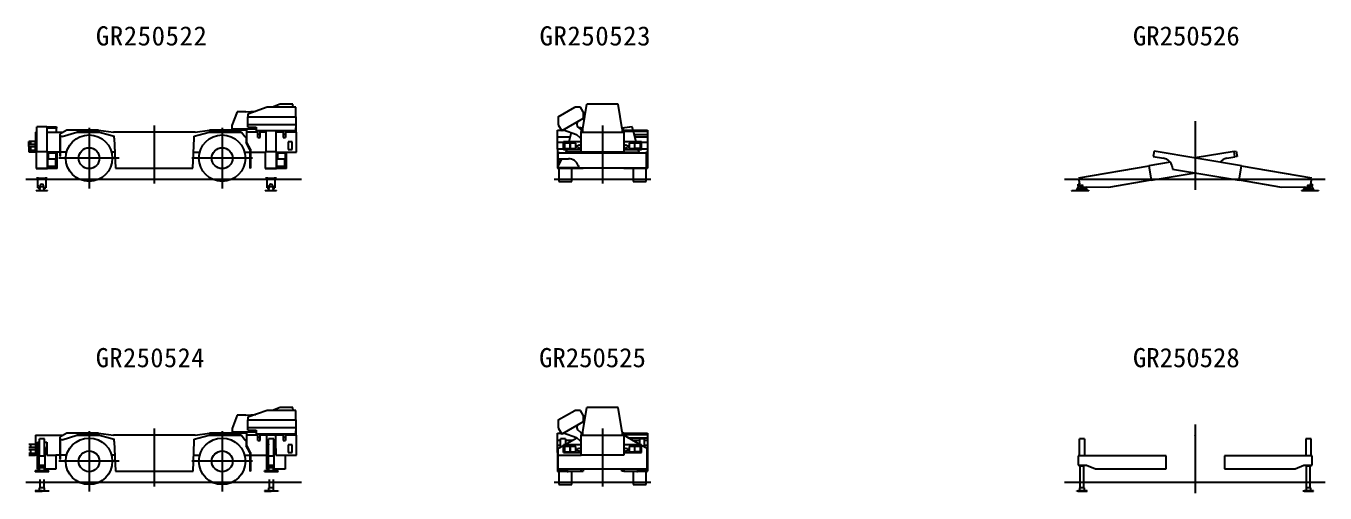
# Model space of a CAD drawing. Extents: x -120528 to -38681, y -40362 to 40632.
# Drawn here: x -120528 to -82662, y -40362 to -26738 of the extents above; entities that cross this region are included whole.
import ezdxf

# ---------------------------------------------------------------- set-up
doc = ezdxf.new("R2010")
doc.units = 0
doc.header["$PDMODE"] = 35
doc.layers.get('0').update_dxf_attribs({"linetype": 'CONTINUOUS'})

msp = doc.modelspace()

# ---------------------------------------------------------------- linework, layer by layer
at = {"color": 104, "linetype": 'Continuous'}
for p, q in [((-113493.94, -29110.85), (-114065.94, -29308.85)), ((-112665.94, -29110.85), (-113493.94, -29110.85)), ((-113121.94, -29021.85), (-113347.03, -29110.85)), ((-112748.94, -29021.85), (-113121.94, -29021.85)), ((-112738.13, -29110.85), (-112748.94, -29021.85)), ((-112665.94, -29388.85), (-112665.94, -29110.85)), ((-105013.35, -29388.85), (-104530.35, -29110.85)), ((-104368.35, -29110.85), (-104530.35, -29110.85)), ((-104291.35, -29244.85), (-104368.35, -29110.85)), ((-104294.95, -29734.85), (-104183.75, -29021.85)), ((-103262.95, -29021.85), (-104183.75, -29021.85)), ((-103151.75, -29734.85), (-103262.95, -29021.85)), ((-114368.14, -29245.85), (-114523.14, -29638.85)), ((-114118.14, -29245.85), (-114368.14, -29245.85)), ((-114118.14, -29245.85), (-113827.16, -29226.2)), ((-114065.94, -29308.85), (-114065.94, -29388.85)), ((-114065.94, -29388.85), (-112665.94, -29388.85)), ((-114065.94, -29620.85), (-114065.94, -29388.85)), ((-112665.94, -29388.85), (-112665.94, -29620.85)), ((-105013.35, -29388.85), (-105013.35, -29620.85)), ((-104291.35, -29442), (-104911.35, -29798.85)), ((-104450.09, -29546.95), (-104429.35, -29521.42)), ((-104291.35, -29244.85), (-104291.35, -29442)), ((-120249.94, -29836.85), (-120249.94, -30106.85)), ((-120249.94, -29836.85), (-120209.94, -29836.85)), ((-120209.94, -30409.79), (-120209.94, -29676.85)), ((-119924.94, -29676.85), (-120209.94, -29676.85)), ((-119924.94, -29676.85), (-119924.94, -30409.79)), ((-119924.94, -29676.85), (-119639.94, -29676.85)), ((-119639.94, -29715.85), (-119924.94, -29715.85)), ((-119924.94, -29836.85), (-119449.5, -29836.85)), ((-119639.94, -29676.85), (-119639.94, -29715.85)), ((-119639.94, -29836.85), (-119639.94, -29715.85)), ((-119341.94, -29772.85), (-119541.94, -29891.85)), ((-119541.94, -29891.85), (-119541.94, -29965.85)), ((-119469.94, -29965.85), (-119045.94, -29834.85)), ((-118410.94, -29772.85), (-119341.94, -29772.85)), ((-119052.41, -29836.85), (-118382.38, -29836.85)), ((-118389.94, -29834.85), (-119045.94, -29834.85)), ((-118689.94, -29713.45), (-118689.94, -31476.25)), ((-118410.94, -29772.85), (-117980.94, -29834.85)), ((-118389.94, -29834.85), (-117954.94, -29949.85)), ((-115599.94, -29834.85), (-117980.94, -29834.85)), ((-116794.94, -29641.66), (-116794.94, -31329.98)), ((-115624.94, -29949.85), (-115189.94, -29834.85)), ((-115599.94, -29834.85), (-115181.94, -29772.85)), ((-114244.38, -29836.85), (-115197.5, -29836.85)), ((-115189.94, -29834.85), (-114245.94, -29834.85)), ((-114088.94, -29772.85), (-115181.94, -29772.85)), ((-114809.94, -29713.45), (-114809.94, -31476.25)), ((-114523.14, -29638.85), (-114523.14, -29734.85)), ((-114523.14, -29734.85), (-114523.14, -29772.85)), ((-114523.14, -29734.85), (-113815.94, -29734.85)), ((-114523.14, -29834.85), (-114523.14, -29836.85)), ((-114245.94, -29834.85), (-114135.94, -29975.85)), ((-114088.94, -29975.85), (-114088.94, -29772.85)), ((-113769.94, -29836.85), (-114088.94, -29836.85)), ((-114065.94, -29690.85), (-114065.94, -29620.85)), ((-112665.94, -29620.85), (-114065.94, -29620.85)), ((-114065.94, -29690.85), (-113815.94, -29690.85)), ((-113815.94, -29690.85), (-113815.94, -29798.85)), ((-112665.94, -29798.85), (-113815.94, -29798.85)), ((-113769.94, -29901.85), (-113769.94, -29798.85)), ((-113769.94, -29986.85), (-113769.94, -29901.85)), ((-113698.94, -29901.85), (-113769.94, -29901.85)), ((-113698.94, -29901.85), (-113698.94, -29798.85)), ((-113529.94, -29836.85), (-113698.94, -29836.85)), ((-113698.94, -29986.85), (-113698.94, -29901.85)), ((-113529.94, -30409.79), (-113529.94, -29798.85)), ((-113244.94, -29798.85), (-113244.94, -30409.79)), ((-113035.44, -29836.85), (-113244.94, -29836.85)), ((-113035.44, -29798.85), (-113035.44, -29901.85)), ((-112964.44, -29901.85), (-113035.44, -29901.85)), ((-113035.44, -29901.85), (-113035.44, -29986.85)), ((-112964.44, -29798.85), (-112964.44, -29901.85)), ((-112639.94, -29836.85), (-112964.44, -29836.85)), ((-112964.44, -29901.85), (-112964.44, -29986.85)), ((-112665.94, -29620.85), (-112665.94, -29798.85)), ((-112662.33, -29734.85), (-112665.94, -29705.13)), ((-112665.94, -29734.85), (-112662.33, -29734.85)), ((-112649.94, -29836.85), (-112662.33, -29734.85)), ((-112639.94, -30419.85), (-112639.94, -29836.85)), ((-105033.35, -29975.85), (-105033.35, -29772.85)), ((-105033.35, -29772.85), (-104926.25, -29772.85)), ((-105013.35, -29620.85), (-104911.35, -29798.85)), ((-104866.18, -29772.85), (-104840.47, -29772.85)), ((-104856.35, -29767.19), (-104478.35, -29901.85)), ((-104635.59, -29845.84), (-104707.87, -30115.85)), ((-104478.35, -29901.85), (-104388.35, -29986.85)), ((-104341.35, -29762.85), (-104438.55, -29678.66)), ((-104291.83, -29714.77), (-104414.91, -29699.14)), ((-104309.66, -29715.85), (-104412.03, -29701.63)), ((-104341.35, -29762.85), (-104341.35, -29836.85)), ((-104341.35, -30419.85), (-104341.35, -29836.85)), ((-104341.35, -29836.85), (-103105.35, -29836.85)), ((-104340.59, -29836.85), (-104309.66, -29715.85)), ((-104340.08, -29834.85), (-104294.96, -29834.85)), ((-104294.96, -29772.85), (-104324.23, -29772.85)), ((-104294.95, -29836.85), (-104294.95, -29734.85)), ((-103723.35, -29641.66), (-103723.35, -31329.98)), ((-102856.82, -29676.91), (-103154.89, -29714.77)), ((-103122.48, -29772.85), (-103151.76, -29772.85)), ((-103151.76, -29834.85), (-103106.63, -29834.85)), ((-103151.75, -29734.85), (-103151.75, -29836.85)), ((-102856.35, -29676.85), (-103137.04, -29715.85)), ((-103137.04, -29715.85), (-103106.12, -29836.85)), ((-103105.35, -29772.85), (-103105.35, -29819.85)), ((-103105.35, -29772.85), (-102620.35, -29772.85)), ((-102620.35, -29819.85), (-103105.35, -29819.85)), ((-103105.35, -29836.85), (-103105.35, -30419.85)), ((-102830.65, -29772.85), (-102856.35, -29676.85)), ((-102738.84, -30115.85), (-102818.07, -29819.85)), ((-102794.52, -29907.85), (-102413.35, -29907.85)), ((-102620.35, -29819.85), (-102620.35, -29772.85)), ((-102620.35, -29772.85), (-102413.35, -29772.85)), ((-102413.35, -29819.85), (-102620.35, -29819.85)), ((-102413.35, -29772.85), (-102413.35, -30885.85)), ((-120449.94, -30181.85), (-120449.94, -30106.85)), ((-120392.94, -30106.85), (-120449.94, -30106.85)), ((-120449.94, -30181.85), (-120249.94, -30181.85)), ((-120449.94, -30251.85), (-120449.94, -30181.85)), ((-120449.94, -30251.85), (-120249.94, -30251.85)), ((-120449.94, -30251.85), (-120449.94, -30361.85)), ((-120249.94, -30106.85), (-120392.94, -30106.85)), ((-120392.94, -30106.85), (-120392.94, -30181.85)), ((-120392.94, -30251.85), (-120392.94, -30361.85)), ((-120249.94, -30181.85), (-120249.94, -30106.85)), ((-120249.94, -30251.85), (-120249.94, -30181.85)), ((-120249.94, -30361.85), (-120249.94, -30251.85)), ((-119469.94, -29965.85), (-119541.94, -29965.85)), ((-119541.94, -29965.85), (-119541.94, -30532.85)), ((-119519.94, -30532.85), (-119519.94, -29965.85)), ((-117954.94, -30014.85), (-117954.94, -29949.85)), ((-117954.94, -30014.85), (-117919.94, -30885.85)), ((-115659.94, -30885.85), (-115624.94, -30014.85)), ((-115624.94, -30014.85), (-115624.94, -29949.85)), ((-114135.94, -29975.85), (-114088.94, -29975.85)), ((-114110.94, -29975.85), (-114110.94, -30139.41)), ((-114002.94, -30339.41), (-114110.94, -30139.41)), ((-114088.94, -30133.85), (-114088.94, -29975.85)), ((-113980.94, -30333.85), (-114088.94, -30133.85)), ((-113769.94, -29986.85), (-113698.94, -29986.85)), ((-113035.44, -29986.85), (-112964.44, -29986.85)), ((-112764.94, -30115.85), (-112886.94, -30115.85)), ((-112886.94, -30115.85), (-112886.94, -30338.85)), ((-112764.94, -30338.85), (-112764.94, -30115.85)), ((-105033.35, -29975.85), (-104670.39, -29975.85)), ((-105033.35, -30133.85), (-105033.35, -29975.85)), ((-105033.35, -30333.85), (-105033.35, -30133.85)), ((-104863.35, -30133.85), (-105033.35, -30133.85)), ((-104863.35, -30338.85), (-104863.35, -30115.85)), ((-104341.35, -30115.85), (-104863.35, -30115.85)), ((-104829.35, -30160.85), (-104829.35, -30316.85)), ((-104663.35, -30160.85), (-104829.35, -30160.85)), ((-104663.35, -30316.85), (-104663.35, -30160.85)), ((-104496.35, -30160.85), (-104662.35, -30160.85)), ((-104662.35, -30160.85), (-104662.35, -30316.85)), ((-104496.35, -30316.85), (-104496.35, -30160.85)), ((-104388.35, -29986.85), (-104341.35, -29986.85)), ((-104341.35, -30338.85), (-104341.35, -30115.85)), ((-102583.35, -30115.85), (-103105.35, -30115.85)), ((-102784.35, -30160.85), (-102950.35, -30160.85)), ((-102950.35, -30160.85), (-102950.35, -30316.85)), ((-102784.35, -30316.85), (-102784.35, -30160.85)), ((-102783.35, -30316.85), (-102783.35, -30160.85)), ((-102617.35, -30160.85), (-102783.35, -30160.85)), ((-102776.31, -29975.85), (-102413.35, -29975.85)), ((-102617.35, -30316.85), (-102617.35, -30160.85)), ((-102583.35, -30338.85), (-102583.35, -30115.85)), ((-102413.35, -30133.85), (-102583.35, -30133.85)), ((-120449.94, -30361.85), (-120392.94, -30361.85)), ((-120449.94, -30361.85), (-120449.94, -30411.85)), ((-120449.94, -30411.85), (-120392.94, -30411.85)), ((-120392.94, -30361.85), (-120249.94, -30361.85)), ((-120392.94, -30361.85), (-120392.94, -30411.85)), ((-120392.94, -30411.85), (-120249.94, -30411.85)), ((-120249.94, -30411.85), (-120249.94, -30361.85)), ((-120249.94, -30411.85), (-120249.94, -30419.85)), ((-120232.44, -30419.85), (-120249.94, -30419.85)), ((-119541.94, -30419.85), (-119902.44, -30419.85)), ((-117808.54, -30594.85), (-119571.34, -30594.85)), ((-119541.94, -30532.85), (-119519.94, -30532.85)), ((-119344.96, -30419.85), (-119519.94, -30419.85)), ((-117938.66, -30419.85), (-118034.91, -30419.85)), ((-113928.54, -30594.85), (-115691.34, -30594.85)), ((-115641.21, -30419.85), (-115464.96, -30419.85)), ((-114154.91, -30419.85), (-114002.94, -30419.85)), ((-114002.94, -30339.41), (-114002.94, -30885.85)), ((-113980.94, -30333.85), (-113980.94, -30885.85)), ((-113980.94, -30419.85), (-113552.44, -30419.85)), ((-113222.44, -30419.85), (-112639.94, -30419.85)), ((-112886.94, -30338.85), (-112764.94, -30338.85)), ((-104863.35, -30333.85), (-105033.35, -30333.85)), ((-105033.35, -30333.85), (-105033.35, -30885.85)), ((-104863.35, -30338.85), (-104341.35, -30338.85)), ((-104829.35, -30316.85), (-104663.35, -30316.85)), ((-104767.56, -30338.85), (-104789.25, -30419.85)), ((-104341.35, -30419.85), (-104789.25, -30419.85)), ((-104662.35, -30316.85), (-104496.35, -30316.85)), ((-103105.35, -30419.85), (-104341.35, -30419.85)), ((-104341.35, -30447.9), (-104341.35, -30419.85)), ((-104283.35, -30419.84), (-104283.35, -30447.9)), ((-103163.35, -30447.9), (-103163.35, -30419.85)), ((-103105.35, -30338.85), (-102583.35, -30338.85)), ((-103105.35, -30419.85), (-103105.35, -30447.9)), ((-103105.35, -30419.85), (-102657.46, -30419.85)), ((-102950.35, -30316.85), (-102784.35, -30316.85)), ((-102617.35, -30316.85), (-102783.35, -30316.85)), ((-102657.46, -30419.85), (-102679.14, -30338.85)), ((-102413.35, -30333.85), (-102583.35, -30333.85)), ((-117919.94, -30885.85), (-115659.94, -30885.85)), ((-113980.94, -30885.85), (-114002.94, -30885.85)), ((-105033.35, -30885.85), (-105018.43, -30885.85)), ((-105002.43, -30885.85), (-104283.35, -30885.85)), ((-105000.35, -30885.85), (-105000.35, -31272.85)), ((-104616.35, -31272.85), (-104616.35, -30885.85)), ((-104341.35, -30885.85), (-104341.35, -30876.09)), ((-104283.35, -30876.08), (-104283.35, -30885.85)), ((-103163.35, -30885.85), (-103163.35, -30876.08)), ((-103105.35, -30885.85), (-103163.35, -30885.85)), ((-103105.35, -30876.09), (-103105.35, -30885.85)), ((-103105.35, -30885.85), (-102444.28, -30885.85)), ((-102830.35, -30885.85), (-102830.35, -31272.85)), ((-102446.35, -31272.85), (-102446.35, -30885.85)), ((-102428.28, -30885.85), (-102413.35, -30885.85)), ((-112496.5, -31215.85), (-120528.29, -31215.85)), ((-102309.68, -31215.85), (-105136.7, -31215.85)), ((-105000.35, -31272.85), (-104616.35, -31272.85)), ((-102830.35, -31272.85), (-102446.35, -31272.85)), ((-113121.63, -37862.87), (-113346.72, -37951.87)), ((-112748.63, -37862.87), (-113121.63, -37862.87)), ((-112737.81, -37951.87), (-112748.63, -37862.87)), ((-104294.95, -38575.87), (-104183.75, -37862.87)), ((-103262.95, -37862.87), (-104183.75, -37862.87)), ((-103151.75, -38575.87), (-103262.95, -37862.87)), ((-114367.83, -38086.87), (-114522.83, -38479.87)), ((-114117.83, -38086.87), (-114367.83, -38086.87)), ((-114117.83, -38086.87), (-113826.85, -38067.22)), ((-113493.63, -37951.87), (-114065.63, -38149.87)), ((-114065.63, -38149.87), (-114065.63, -38229.87)), ((-114065.63, -38229.87), (-112665.63, -38229.87)), ((-114065.63, -38461.87), (-114065.63, -38229.87)), ((-112665.63, -37951.87), (-113493.63, -37951.87)), ((-112665.63, -38229.87), (-112665.63, -37951.87)), ((-112665.63, -38229.87), (-112665.63, -38461.87)), ((-105013.35, -38229.87), (-104530.35, -37951.87)), ((-105013.35, -38229.87), (-105013.35, -38461.87)), ((-104368.35, -37951.87), (-104530.35, -37951.87)), ((-104291.35, -38085.87), (-104368.35, -37951.87)), ((-104291.35, -38085.87), (-104291.35, -38283.02)), ((-119341.63, -38613.87), (-119541.63, -38732.87)), ((-118410.63, -38613.87), (-119341.63, -38613.87)), ((-118689.63, -38554.47), (-118689.63, -40317.27)), ((-118410.63, -38613.87), (-117980.63, -38675.87)), ((-116794.63, -38482.68), (-116794.63, -40171)), ((-115599.63, -38675.87), (-115181.63, -38613.87)), ((-114088.63, -38613.87), (-115181.63, -38613.87)), ((-114809.63, -38554.47), (-114809.63, -40317.27)), ((-114522.83, -38479.87), (-114522.83, -38575.87)), ((-114522.83, -38575.87), (-114522.83, -38613.87)), ((-114522.83, -38575.87), (-113815.63, -38575.87)), ((-114088.63, -38816.87), (-114088.63, -38613.87)), ((-114065.63, -38531.87), (-114065.63, -38461.87)), ((-112665.63, -38461.87), (-114065.63, -38461.87)), ((-114065.63, -38531.87), (-113815.63, -38531.87)), ((-113815.63, -38531.87), (-113815.63, -38639.87)), ((-112665.63, -38461.87), (-112665.63, -38639.87)), ((-112662.02, -38575.87), (-112665.63, -38546.15)), ((-112665.63, -38575.87), (-112662.02, -38575.87)), ((-112649.63, -38677.87), (-112662.02, -38575.87)), ((-105033.35, -38816.87), (-105033.35, -38613.87)), ((-105033.35, -38613.87), (-104926.25, -38613.87)), ((-105013.35, -38461.87), (-104911.35, -38639.87)), ((-104291.35, -38283.02), (-104911.35, -38639.87)), ((-104866.18, -38613.87), (-104840.47, -38613.87)), ((-104856.35, -38608.21), (-104478.35, -38742.87)), ((-104450.09, -38387.97), (-104429.35, -38362.45)), ((-104341.35, -38603.87), (-104438.55, -38519.68)), ((-104294.96, -38613.87), (-104341.36, -38613.87)), ((-104341.35, -38603.87), (-104341.35, -38677.87)), ((-104294.95, -38677.87), (-104294.95, -38575.87)), ((-103723.35, -38482.68), (-103723.35, -40171)), ((-103105.36, -38613.87), (-103151.76, -38613.87)), ((-103151.75, -38575.87), (-103151.75, -38677.87)), ((-103105.35, -38613.87), (-103105.35, -38660.87)), ((-103105.35, -38613.87), (-102620.35, -38613.87)), ((-102620.35, -38660.87), (-102620.35, -38613.87)), ((-102620.35, -38613.87), (-102413.35, -38613.87)), ((-102413.35, -38613.87), (-102413.35, -39726.87)), ((-120392.63, -38947.87), (-120449.63, -38947.87)), ((-120249.63, -38947.87), (-120392.63, -38947.87)), ((-120392.63, -38947.87), (-120392.63, -39022.87)), ((-120249.63, -38677.87), (-119449.19, -38677.87)), ((-120249.63, -38677.87), (-120249.63, -39092.87)), ((-120194.63, -39064.87), (-120194.63, -38873.87)), ((-120194.63, -38873.87), (-120134.63, -38873.87)), ((-119984.63, -38873.87), (-119924.63, -38873.87)), ((-119924.63, -38873.87), (-119924.63, -39064.87)), ((-119541.63, -38732.87), (-119541.63, -38806.87)), ((-119469.63, -38806.87), (-119541.63, -38806.87)), ((-119541.63, -38806.87), (-119541.63, -39373.87)), ((-119519.63, -39373.87), (-119519.63, -38806.87)), ((-119469.63, -38806.87), (-119045.63, -38675.87)), ((-119052.1, -38677.87), (-118382.06, -38677.87)), ((-118389.63, -38675.87), (-119045.63, -38675.87)), ((-118389.63, -38675.87), (-117954.63, -38790.87)), ((-115599.63, -38675.87), (-117980.63, -38675.87)), ((-117954.63, -38855.87), (-117954.63, -38790.87)), ((-117954.63, -38855.87), (-117919.63, -39726.87)), ((-115659.63, -39726.87), (-115624.63, -38855.87)), ((-115624.63, -38790.87), (-115189.63, -38675.87)), ((-115624.63, -38855.87), (-115624.63, -38790.87)), ((-114244.07, -38677.87), (-115197.19, -38677.87)), ((-115189.63, -38675.87), (-114245.63, -38675.87)), ((-114522.83, -38675.87), (-114522.83, -38677.87)), ((-114245.63, -38675.87), (-114135.63, -38816.87)), ((-114135.63, -38816.87), (-114088.63, -38816.87)), ((-114110.63, -38816.87), (-114110.63, -38980.43)), ((-114002.63, -39180.43), (-114110.63, -38980.43)), ((-113769.63, -38677.87), (-114088.63, -38677.87)), ((-114088.63, -38974.87), (-114088.63, -38816.87)), ((-113980.63, -39174.87), (-114088.63, -38974.87)), ((-112665.63, -38639.87), (-113815.63, -38639.87)), ((-113769.63, -38742.87), (-113769.63, -38639.87)), ((-113698.63, -38742.87), (-113769.63, -38742.87)), ((-113769.63, -38827.87), (-113769.63, -38742.87)), ((-113769.63, -38827.87), (-113698.63, -38827.87)), ((-113698.63, -38742.87), (-113698.63, -38639.87)), ((-113035.13, -38677.87), (-113698.63, -38677.87)), ((-113698.63, -38827.87), (-113698.63, -38742.87)), ((-113514.63, -38677.87), (-113514.63, -39064.87)), ((-113463.24, -39064.87), (-113463.24, -38956.49)), ((-113295.24, -39064.87), (-113295.24, -38956.49)), ((-113244.63, -39064.87), (-113244.63, -38677.87)), ((-113035.13, -38639.87), (-113035.13, -38742.87)), ((-112964.13, -38742.87), (-113035.13, -38742.87)), ((-113035.13, -38742.87), (-113035.13, -38827.87)), ((-113035.13, -38827.87), (-112964.13, -38827.87)), ((-112964.13, -38639.87), (-112964.13, -38742.87)), ((-112639.63, -38677.87), (-112964.13, -38677.87)), ((-112964.13, -38742.87), (-112964.13, -38827.87)), ((-112764.63, -38956.87), (-112886.63, -38956.87)), ((-112886.63, -38956.87), (-112886.63, -39179.87)), ((-112764.63, -39179.87), (-112764.63, -38956.87)), ((-112639.63, -39260.87), (-112639.63, -38677.87)), ((-105033.35, -38816.87), (-104948.35, -38816.87)), ((-105033.35, -38974.87), (-105033.35, -38816.87)), ((-105033.35, -39174.87), (-105033.35, -38974.87)), ((-104948.35, -38974.87), (-105033.35, -38974.87)), ((-105023.35, -39064.87), (-104863.35, -38974.08)), ((-104863.35, -39179.87), (-104863.35, -38956.87)), ((-104341.35, -38956.87), (-104863.35, -38956.87)), ((-104833.03, -38956.87), (-104469.93, -38750.83)), ((-104829.35, -39001.87), (-104829.35, -39157.87)), ((-104663.35, -39001.87), (-104829.35, -39001.87)), ((-104798.35, -38816.87), (-104586.31, -38816.87)), ((-104663.35, -39157.87), (-104663.35, -39001.87)), ((-104496.35, -39001.87), (-104662.35, -39001.87)), ((-104662.35, -39001.87), (-104662.35, -39157.87)), ((-104496.35, -39157.87), (-104496.35, -39001.87)), ((-104478.35, -38742.87), (-104388.35, -38827.87)), ((-104388.35, -38827.87), (-104341.35, -38827.87)), ((-104341.35, -38675.87), (-104294.96, -38675.87)), ((-104341.35, -39260.87), (-104341.35, -38677.87)), ((-104341.35, -38677.87), (-103105.35, -38677.87)), ((-104341.35, -39179.87), (-104341.35, -38956.87)), ((-103151.76, -38675.87), (-103105.35, -38675.87)), ((-103105.35, -38677.87), (-103105.35, -38660.87)), ((-102620.35, -38660.87), (-103105.35, -38660.87)), ((-102613.68, -38956.87), (-103105.35, -38677.87)), ((-103105.35, -38677.87), (-103105.35, -39260.87)), ((-103105.35, -38956.87), (-103105.35, -39179.87)), ((-102583.35, -38956.87), (-103105.35, -38956.87)), ((-102980.23, -38748.87), (-102413.35, -38748.87)), ((-102784.35, -39001.87), (-102950.35, -39001.87)), ((-102950.35, -39001.87), (-102950.35, -39157.87)), ((-102860.4, -38816.87), (-102648.35, -38816.87)), ((-102784.35, -39157.87), (-102784.35, -39001.87)), ((-102783.35, -39157.87), (-102783.35, -39001.87)), ((-102617.35, -39001.87), (-102783.35, -39001.87)), ((-102413.35, -38660.87), (-102620.35, -38660.87)), ((-102617.35, -39157.87), (-102617.35, -39001.87)), ((-102583.35, -39179.87), (-102583.35, -38956.87)), ((-102423.35, -39064.87), (-102583.35, -38974.08)), ((-102498.35, -38816.87), (-102413.35, -38816.87)), ((-102413.35, -38974.87), (-102498.35, -38974.87)), ((-120449.63, -39022.87), (-120249.63, -39022.87)), ((-120449.63, -39092.87), (-120249.63, -39092.87)), ((-120449.63, -39202.87), (-120392.63, -39202.87)), ((-120449.63, -39252.87), (-120392.63, -39252.87)), ((-120392.63, -39092.87), (-120392.63, -39202.87)), ((-120392.63, -39202.87), (-120249.63, -39202.87)), ((-120392.63, -39202.87), (-120392.63, -39252.87)), ((-120392.63, -39252.87), (-120249.63, -39252.87)), ((-120249.63, -39092.87), (-120249.63, -39260.87)), ((-120194.63, -39260.87), (-120249.63, -39260.87)), ((-120194.63, -39668.87), (-120194.63, -39064.87)), ((-120143.24, -39064.87), (-120194.63, -39064.87)), ((-120143.24, -39015.57), (-120143.24, -39064.87)), ((-120143.24, -39668.87), (-120143.24, -39064.87)), ((-119975.24, -39064.87), (-119975.24, -39015.57)), ((-119975.24, -39064.87), (-119975.24, -39668.87)), ((-119924.63, -39064.87), (-119975.24, -39064.87)), ((-119924.63, -39064.87), (-119924.63, -39260.87)), ((-119924.63, -39260.87), (-119654.63, -39260.87)), ((-119654.63, -39260.87), (-119654.63, -39668.87)), ((-119541.63, -39260.87), (-119654.63, -39260.87)), ((-119541.63, -39373.87), (-119519.63, -39373.87)), ((-119344.65, -39260.87), (-119519.63, -39260.87)), ((-117938.35, -39260.87), (-118034.6, -39260.87)), ((-115640.9, -39260.87), (-115464.65, -39260.87)), ((-114154.6, -39260.87), (-114002.63, -39260.87)), ((-114002.63, -39180.43), (-114002.63, -39726.87)), ((-113980.63, -39174.87), (-113980.63, -39726.87)), ((-113980.63, -39260.87), (-113514.63, -39260.87)), ((-113514.63, -39064.87), (-113463.24, -39064.87)), ((-113514.63, -39064.87), (-113514.63, -39668.87)), ((-113463.24, -39668.87), (-113463.24, -39064.87)), ((-113295.24, -39668.87), (-113295.24, -39064.87)), ((-113295.24, -39064.87), (-113244.63, -39064.87)), ((-113244.63, -39064.87), (-113244.63, -39260.87)), ((-113244.63, -39260.87), (-112974.63, -39260.87)), ((-112974.63, -39260.87), (-112974.63, -39668.87)), ((-112974.63, -39260.87), (-112639.63, -39260.87)), ((-112886.63, -39179.87), (-112764.63, -39179.87)), ((-105023.35, -39174.87), (-105033.35, -39174.87)), ((-105033.35, -39174.87), (-105033.35, -39726.87)), ((-105023.35, -39064.87), (-105023.35, -39260.87)), ((-105023.35, -39260.87), (-104341.35, -39260.87)), ((-105023.35, -39260.87), (-105023.35, -39668.87)), ((-104863.35, -39179.87), (-104341.35, -39179.87)), ((-104829.35, -39157.87), (-104663.35, -39157.87)), ((-104662.35, -39157.87), (-104496.35, -39157.87)), ((-103105.35, -39260.87), (-104341.35, -39260.87)), ((-103105.35, -39179.87), (-102583.35, -39179.87)), ((-102950.35, -39157.87), (-102784.35, -39157.87)), ((-102617.35, -39157.87), (-102783.35, -39157.87)), ((-102423.35, -39668.87), (-102423.35, -39064.87)), ((-102413.35, -39174.87), (-102423.35, -39174.87)), ((-120143.24, -39668.87), (-120194.63, -39668.87)), ((-120129.63, -39668.87), (-120143.24, -39668.87)), ((-119975.24, -39668.87), (-119989.63, -39668.87)), ((-119654.63, -39668.87), (-119975.24, -39668.87)), ((-117808.23, -39435.87), (-119571.03, -39435.87)), ((-117919.63, -39726.87), (-115659.63, -39726.87)), ((-113928.23, -39435.87), (-115691.03, -39435.87)), ((-113980.63, -39726.87), (-114002.63, -39726.87)), ((-113514.63, -39668.87), (-113463.24, -39668.87)), ((-113463.24, -39668.87), (-113449.63, -39668.87)), ((-113309.63, -39668.87), (-113295.24, -39668.87)), ((-112974.63, -39668.87), (-113295.24, -39668.87)), ((-105033.35, -39726.87), (-105023.35, -39726.87)), ((-102423.35, -39668.87), (-105023.35, -39668.87)), ((-105000.35, -39730.87), (-105000.35, -40113.87)), ((-104723.35, -39726.87), (-104283.35, -39726.87)), ((-104616.35, -40113.87), (-104616.35, -39726.87)), ((-104341.35, -39726.87), (-104341.35, -39668.87)), ((-104283.35, -39668.87), (-104283.35, -39726.87)), ((-103163.35, -39726.87), (-103163.35, -39668.87)), ((-103105.35, -39726.87), (-103163.35, -39726.87)), ((-103105.35, -39668.87), (-103105.35, -39726.87)), ((-103105.35, -39726.87), (-102723.35, -39726.87)), ((-102830.35, -39726.87), (-102830.35, -40113.87)), ((-102446.35, -40113.87), (-102446.35, -39730.87)), ((-102423.35, -39726.87), (-102413.35, -39726.87)), ((-112496.19, -40056.87), (-120527.98, -40056.87)), ((-102309.68, -40056.87), (-105136.7, -40056.87)), ((-105000.35, -40113.87), (-104616.35, -40113.87)), ((-102830.35, -40113.87), (-102446.35, -40113.87))]:
    msp.add_line(p, q, dxfattribs=at)
at = {"color": 130, "linetype": 'Continuous'}
for p, q in [((-86445.67, -29519.75), (-86445.67, -31520.6)), ((-120232.44, -30409.79), (-120232.44, -30899.79)), ((-119902.44, -30409.79), (-120232.44, -30409.79)), ((-119902.44, -30899.79), (-119902.44, -30409.79)), ((-119902.44, -30448.18), (-119881.44, -30448.18)), ((-119881.44, -30609.68), (-119902.44, -30609.68)), ((-119895.44, -30834.19), (-119895.44, -30609.68)), ((-119881.44, -30448.18), (-119881.44, -30448.19)), ((-119653.44, -30448.19), (-119881.44, -30448.19)), ((-119881.44, -30448.19), (-119881.44, -30609.69)), ((-119881.44, -30609.69), (-119653.44, -30609.69)), ((-119669.44, -30609.69), (-119669.44, -30834.19)), ((-119653.44, -30447.79), (-119653.44, -30448.19)), ((-119653.44, -30448.19), (-119653.44, -30809.81)), ((-119617.44, -30899.79), (-119617.44, -30419.85)), ((-113552.44, -30409.79), (-113552.44, -30899.79)), ((-113222.44, -30409.79), (-113552.44, -30409.79)), ((-113222.44, -30899.79), (-113222.44, -30409.79)), ((-113222.44, -30448.18), (-113201.44, -30448.18)), ((-113201.44, -30609.68), (-113222.44, -30609.68)), ((-113215.44, -30834.19), (-113215.44, -30609.68)), ((-113201.44, -30448.18), (-113201.44, -30448.19)), ((-112973.44, -30448.19), (-113201.44, -30448.19)), ((-113201.44, -30448.19), (-113201.44, -30609.69)), ((-113201.44, -30609.69), (-112973.44, -30609.69)), ((-112989.44, -30609.69), (-112989.44, -30834.19)), ((-112973.44, -30447.79), (-112973.44, -30448.19)), ((-112973.44, -30448.19), (-112973.44, -30809.81)), ((-112937.44, -30899.79), (-112937.44, -30419.85)), ((-104918.74, -30609.68), (-105028.28, -30834.19)), ((-102444.34, -30447.79), (-105022.34, -30448.19)), ((-105022.34, -30448.19), (-105022.32, -30609.69)), ((-105022.32, -30609.69), (-104714.62, -30609.65)), ((-105018.42, -30813.98), (-105018.39, -30609.69)), ((-105018.36, -30409.79), (-105002.36, -30409.79)), ((-105018.36, -30448.19), (-105018.36, -30409.79)), ((-105002.39, -30609.69), (-105002.42, -30781.17)), ((-105002.36, -30409.79), (-105002.36, -30448.19)), ((-103724.03, -30447.99), (-105002.36, -30447.79)), ((-102444.35, -30409.79), (-102428.35, -30409.79)), ((-102444.27, -30899.79), (-102444.35, -30409.79)), ((-102428.35, -30409.79), (-102428.27, -30899.79)), ((-102428.34, -30448.19), (-102424.36, -30448.19)), ((-102424.39, -30609.69), (-102428.32, -30609.69)), ((-102424.36, -30448.19), (-102424.39, -30609.69)), ((-87642.11, -30387.12), (-87668.96, -30546.37)), ((-87668.96, -30546.37), (-87365.54, -30597.53)), ((-85094.06, -30816.69), (-87642.11, -30387.12)), ((-85315.3, -30398.26), (-86445.67, -30588.83)), ((-85525.8, -30597.53), (-85288.45, -30557.51)), ((-85315.3, -30398.26), (-85249.23, -30387.12)), ((-85288.45, -30557.51), (-85315.3, -30398.26)), ((-85222.38, -30546.37), (-85288.45, -30557.51)), ((-85249.23, -30387.12), (-85222.38, -30546.37)), ((-120232.44, -30899.79), (-120232.44, -30899.79)), ((-120232.44, -30899.79), (-119902.44, -30899.79)), ((-119617.44, -30899.79), (-120232.44, -30899.79)), ((-119653.44, -30876.1), (-119902.44, -30876.1)), ((-119902.44, -30899.79), (-119902.44, -30899.79)), ((-119669.44, -30834.19), (-119895.44, -30834.19)), ((-119895.44, -30868.19), (-119895.44, -30834.19)), ((-119669.44, -30868.19), (-119895.44, -30868.19)), ((-119669.44, -30834.19), (-119669.44, -30868.19)), ((-119653.44, -30809.81), (-119653.44, -30876.1)), ((-113552.44, -30899.79), (-113552.44, -30899.79)), ((-113552.44, -30899.79), (-113222.44, -30899.79)), ((-112937.44, -30899.79), (-113552.44, -30899.79)), ((-112973.44, -30876.1), (-113222.44, -30876.1)), ((-113222.44, -30899.79), (-113222.44, -30899.79)), ((-112989.44, -30834.19), (-113215.44, -30834.19)), ((-113215.44, -30868.19), (-113215.44, -30834.19)), ((-112989.44, -30868.19), (-113215.44, -30868.19)), ((-112989.44, -30834.19), (-112989.44, -30868.19)), ((-112973.44, -30809.81), (-112973.44, -30876.1)), ((-105028.28, -30834.19), (-105028.28, -30868.19)), ((-105028.28, -30868.19), (-104411.1, -30868.1)), ((-105018.43, -30899.79), (-105018.43, -30868.19)), ((-105002.43, -30899.79), (-105018.43, -30899.79)), ((-105002.43, -30868.19), (-105002.43, -30899.79)), ((-105002.43, -30875.79), (-104408.35, -30875.89)), ((-104431.67, -30809.81), (-104408.28, -30876.1)), ((-104408.28, -30876.1), (-102444.28, -30875.79)), ((-103724.03, -30875.99), (-103038.43, -30876.1)), ((-103038.43, -30876.1), (-103038.35, -30875.89)), ((-102444.27, -30899.79), (-102428.27, -30899.79)), ((-102418.42, -30834.19), (-102428.29, -30813.98)), ((-102428.28, -30868.19), (-102418.43, -30868.19)), ((-102418.43, -30868.19), (-102418.42, -30834.19)), ((-87795.28, -30828.52), (-89847.32, -31174.48)), ((-87176.41, -30712.02), (-87797.27, -30816.69)), ((-87797.27, -30816.69), (-87726.12, -31238.74)), ((-87726.12, -31238.74), (-86445.67, -31022.87)), ((-87119.84, -30841.98), (-87107.8, -30911.24)), ((-87107.8, -30911.24), (-85165.22, -31238.74)), ((-85165.22, -31238.74), (-85094.06, -30816.69)), ((-83044.02, -31174.48), (-85096.06, -30828.52)), ((-120196.44, -31238.74), (-120196.44, -31147.74)), ((-120196.44, -31238.74), (-120180.44, -31238.74)), ((-120180.44, -31174.48), (-120180.44, -31147.74)), ((-120180.44, -31461.43), (-120180.44, -31174.48)), ((-120180.44, -31174.48), (-119954.44, -31174.48)), ((-120180.44, -31378.66), (-120180.44, -31401.16)), ((-120180.44, -31401.16), (-120180.44, -31423.66)), ((-120117.44, -31423.66), (-120117.44, -31401.16)), ((-120117.44, -31423.66), (-120017.44, -31423.66)), ((-120117.44, -31480.16), (-120117.44, -31423.66)), ((-120017.44, -31401.16), (-120017.44, -31423.66)), ((-120017.44, -31423.66), (-120017.44, -31480.16)), ((-119954.44, -31147.74), (-119954.44, -31174.48)), ((-119954.44, -31174.48), (-119954.44, -31461.43)), ((-119954.44, -31238.74), (-119938.44, -31238.74)), ((-119938.44, -31147.74), (-119938.44, -31238.74)), ((-113516.44, -31238.74), (-113516.44, -31147.74)), ((-113516.44, -31238.74), (-113500.44, -31238.74)), ((-113500.44, -31174.48), (-113500.44, -31147.74)), ((-113500.44, -31461.43), (-113500.44, -31174.48)), ((-113500.44, -31174.48), (-113274.44, -31174.48)), ((-113500.44, -31378.66), (-113500.44, -31401.16)), ((-113500.44, -31401.16), (-113500.44, -31423.66)), ((-113437.44, -31423.66), (-113437.44, -31401.16)), ((-113437.44, -31423.66), (-113337.44, -31423.66)), ((-113437.44, -31480.16), (-113437.44, -31423.66)), ((-113337.44, -31401.16), (-113337.44, -31423.66)), ((-113337.44, -31423.66), (-113337.44, -31480.16)), ((-113274.44, -31147.74), (-113274.44, -31174.48)), ((-113274.44, -31174.48), (-113274.44, -31461.43)), ((-113274.44, -31238.74), (-113258.44, -31238.74)), ((-113258.44, -31147.74), (-113258.44, -31238.74)), ((-82662.22, -31215.85), (-90254.38, -31215.85)), ((-89853.26, -31423.66), (-89883.66, -31480.16)), ((-89853.26, -31351.16), (-89817.53, -31351.16)), ((-89853.26, -31401.16), (-89853.26, -31351.16)), ((-89853.26, -31401.16), (-89853.26, -31423.66)), ((-89847.32, -31174.48), (-89798.95, -31461.43)), ((-88962.03, -31438.98), (-87727.45, -31230.85)), ((-85163.89, -31230.85), (-83929.31, -31438.98)), ((-83092.39, -31461.43), (-83044.02, -31174.48)), ((-83038.08, -31351.16), (-83073.81, -31351.16)), ((-83038.08, -31351.16), (-83038.08, -31401.16)), ((-83038.08, -31423.66), (-83038.08, -31401.16)), ((-83007.68, -31480.16), (-83038.08, -31423.66)), ((-120232.44, -31535.16), (-119902.44, -31535.16)), ((-120232.44, -31535.16), (-120232.44, -31551.16)), ((-119902.44, -31551.16), (-120232.44, -31551.16)), ((-120180.44, -31461.43), (-120117.44, -31461.43)), ((-120164.53, -31535.16), (-120117.44, -31480.16)), ((-120017.44, -31461.43), (-119954.44, -31461.43)), ((-120017.44, -31480.16), (-119970.35, -31535.16)), ((-119902.44, -31551.16), (-119902.44, -31535.16)), ((-113552.44, -31535.16), (-113222.44, -31535.16)), ((-113552.44, -31535.16), (-113552.44, -31551.16)), ((-113222.44, -31551.16), (-113552.44, -31551.16)), ((-113500.44, -31461.43), (-113437.44, -31461.43)), ((-113484.53, -31535.16), (-113437.44, -31480.16)), ((-113337.44, -31461.43), (-113274.44, -31461.43)), ((-113337.44, -31480.16), (-113290.35, -31535.16)), ((-113222.44, -31551.16), (-113222.44, -31535.16)), ((-90038.49, -31553.88), (-90038.49, -31569.88)), ((-90038.26, -31551.16), (-90038.26, -31535.16)), ((-90038.26, -31535.16), (-89548.26, -31535.16)), ((-89548.26, -31551.16), (-90038.26, -31551.16)), ((-89883.66, -31480.16), (-89913.26, -31535.16)), ((-89883.66, -31480.16), (-89612.85, -31480.16)), ((-89798.95, -31461.43), (-89622.44, -31431.67)), ((-89612.85, -31480.16), (-89637.58, -31434.22)), ((-89622.44, -31431.67), (-88962.03, -31438.98)), ((-89583.26, -31535.16), (-89612.85, -31480.16)), ((-89548.26, -31535.16), (-89548.26, -31551.16)), ((-83929.31, -31438.98), (-83268.9, -31431.67)), ((-83343.08, -31535.16), (-82853.08, -31535.16)), ((-83343.08, -31535.16), (-83343.08, -31551.16)), ((-82853.08, -31551.16), (-83343.08, -31551.16)), ((-83278.48, -31480.16), (-83308.08, -31535.16)), ((-83253.76, -31434.22), (-83278.48, -31480.16)), ((-83278.48, -31480.16), (-83007.68, -31480.16)), ((-83268.9, -31431.67), (-83092.39, -31461.43)), ((-82978.08, -31535.16), (-83007.68, -31480.16)), ((-82853.08, -31535.16), (-82853.08, -31551.16)), ((-86445.67, -38360.77), (-86445.67, -40361.62)), ((-120134.63, -39278.87), (-120134.63, -38777.37)), ((-120059.63, -38777.37), (-120134.63, -38777.37)), ((-119984.63, -38777.37), (-120059.63, -38777.37)), ((-119984.63, -39278.87), (-119984.63, -38777.37)), ((-113454.63, -39278.87), (-113454.63, -38777.37)), ((-113379.63, -38777.37), (-113454.63, -38777.37)), ((-113304.63, -38777.37), (-113379.63, -38777.37)), ((-113304.63, -39278.87), (-113304.63, -38777.37)), ((-104948.35, -39022.31), (-104948.35, -38777.37)), ((-104798.35, -38777.37), (-104948.35, -38777.37)), ((-104798.35, -38777.37), (-104798.35, -38937.19)), ((-102498.35, -38777.37), (-102648.35, -38777.37)), ((-102648.35, -38777.37), (-102648.35, -38937.19)), ((-102498.35, -39022.31), (-102498.35, -38777.37)), ((-89820.67, -39278.87), (-89820.67, -38777.37)), ((-89670.67, -38777.37), (-89820.67, -38777.37)), ((-89670.67, -38777.37), (-89670.67, -39278.87)), ((-83070.67, -38777.37), (-83220.67, -38777.37)), ((-83220.67, -38777.37), (-83220.67, -39278.87)), ((-83070.67, -39278.87), (-83070.67, -38777.37)), ((-120143.24, -39278.87), (-119975.24, -39278.87)), ((-113463.24, -39278.87), (-113295.24, -39278.87)), ((-89856.17, -39278.87), (-89856.17, -39550.87)), ((-87296.17, -39278.87), (-89856.17, -39278.87)), ((-87296.17, -39658.87), (-87296.17, -39278.87)), ((-85595.17, -39278.87), (-85595.17, -39658.87)), ((-83035.17, -39278.87), (-85595.17, -39278.87)), ((-83035.17, -39550.87), (-83035.17, -39278.87)), ((-120059.63, -39714.87), (-120259.63, -39714.87)), ((-120259.63, -39730.87), (-120259.63, -39714.87)), ((-120259.63, -39730.87), (-120059.63, -39730.87)), ((-120143.24, -39550.87), (-119975.24, -39550.87)), ((-120134.63, -39570.37), (-120134.63, -39550.87)), ((-120134.63, -39570.37), (-120059.63, -39570.37)), ((-120129.63, -39714.87), (-120129.63, -39627.37)), ((-120059.63, -39627.37), (-120129.63, -39627.37)), ((-120114.63, -39570.37), (-120114.63, -39627.37)), ((-120059.63, -39570.37), (-119984.63, -39570.37)), ((-119989.63, -39627.37), (-120059.63, -39627.37)), ((-120059.63, -39730.87), (-120059.63, -39714.87)), ((-119859.63, -39714.87), (-120059.63, -39714.87)), ((-120059.63, -39730.87), (-119859.63, -39730.87)), ((-120004.63, -39627.37), (-120004.63, -39570.37)), ((-119989.63, -39714.87), (-119989.63, -39627.37)), ((-119984.63, -39570.37), (-119984.63, -39550.87)), ((-119859.63, -39730.87), (-119859.63, -39714.87)), ((-113379.63, -39714.87), (-113579.63, -39714.87)), ((-113579.63, -39730.87), (-113579.63, -39714.87)), ((-113579.63, -39730.87), (-113379.63, -39730.87)), ((-113463.24, -39550.87), (-113295.24, -39550.87)), ((-113454.63, -39570.37), (-113454.63, -39550.87)), ((-113454.63, -39570.37), (-113379.63, -39570.37)), ((-113449.63, -39714.87), (-113449.63, -39627.37)), ((-113379.63, -39627.37), (-113449.63, -39627.37)), ((-113434.63, -39570.37), (-113434.63, -39627.37)), ((-113379.63, -39570.37), (-113304.63, -39570.37)), ((-113309.63, -39627.37), (-113379.63, -39627.37)), ((-113379.63, -39730.87), (-113379.63, -39714.87)), ((-113179.63, -39714.87), (-113379.63, -39714.87)), ((-113379.63, -39730.87), (-113179.63, -39730.87)), ((-113324.63, -39627.37), (-113324.63, -39570.37)), ((-113309.63, -39714.87), (-113309.63, -39627.37)), ((-113304.63, -39570.37), (-113304.63, -39550.87)), ((-113179.63, -39730.87), (-113179.63, -39714.87)), ((-105023.35, -39730.87), (-105023.35, -39714.87)), ((-104998.35, -39714.87), (-105023.35, -39714.87)), ((-105023.35, -39730.87), (-104998.35, -39730.87)), ((-104998.35, -39730.87), (-104998.35, -39714.87)), ((-104998.35, -39714.87), (-104748.35, -39714.87)), ((-104748.35, -39730.87), (-104998.35, -39730.87)), ((-104943.35, -39714.87), (-104943.35, -39668.87)), ((-104803.35, -39668.87), (-104803.35, -39714.87)), ((-104748.35, -39714.87), (-104748.35, -39730.87)), ((-104723.35, -39714.87), (-104748.35, -39714.87)), ((-104748.35, -39730.87), (-104723.35, -39730.87)), ((-104723.35, -39730.87), (-104723.35, -39714.87)), ((-102723.35, -39730.87), (-102723.35, -39714.87)), ((-102698.35, -39714.87), (-102723.35, -39714.87)), ((-102723.35, -39730.87), (-102698.35, -39730.87)), ((-102698.35, -39730.87), (-102698.35, -39714.87)), ((-102698.35, -39714.87), (-102448.35, -39714.87)), ((-102448.35, -39730.87), (-102698.35, -39730.87)), ((-102643.35, -39714.87), (-102643.35, -39668.87)), ((-102503.35, -39668.87), (-102503.35, -39714.87)), ((-102448.35, -39714.87), (-102448.35, -39730.87)), ((-102423.35, -39714.87), (-102448.35, -39714.87)), ((-102448.35, -39730.87), (-102423.35, -39730.87)), ((-102423.35, -39730.87), (-102423.35, -39714.87)), ((-89856.17, -39550.87), (-89616.17, -39550.87)), ((-89820.67, -39570.37), (-89820.67, -39550.87)), ((-89820.67, -39570.37), (-89670.67, -39570.37)), ((-89800.67, -40205.37), (-89800.67, -39570.37)), ((-89690.67, -40205.37), (-89690.67, -39570.37)), ((-89670.67, -39550.87), (-89670.67, -39570.37)), ((-89616.17, -39550.87), (-89356.17, -39658.87)), ((-89356.17, -39658.87), (-87296.17, -39658.87)), ((-85595.17, -39658.87), (-83535.17, -39658.87)), ((-83535.17, -39658.87), (-83275.17, -39550.87)), ((-83275.17, -39550.87), (-83035.17, -39550.87)), ((-83220.67, -39550.87), (-83220.67, -39570.37)), ((-83220.67, -39570.37), (-83070.67, -39570.37)), ((-83200.67, -40205.37), (-83200.67, -39570.37)), ((-83090.67, -40205.37), (-83090.67, -39570.37)), ((-83070.67, -39570.37), (-83070.67, -39550.87)), ((-120114.63, -40205.37), (-120114.63, -39971.45)), ((-120004.63, -39971.45), (-120004.63, -40205.37)), ((-113434.63, -40205.37), (-113434.63, -39971.45)), ((-113324.63, -39971.45), (-113324.63, -40205.37)), ((-82662.22, -40056.87), (-90254.38, -40056.87)), ((-120259.63, -40292.87), (-120259.63, -40308.87)), ((-120059.63, -40292.87), (-120259.63, -40292.87)), ((-120259.63, -40308.87), (-120059.63, -40308.87)), ((-120129.63, -40292.87), (-120129.63, -40205.37)), ((-120059.63, -40205.37), (-120129.63, -40205.37)), ((-119989.63, -40205.37), (-120059.63, -40205.37)), ((-120059.63, -40308.87), (-120059.63, -40292.87)), ((-120059.63, -40292.87), (-119859.63, -40292.87)), ((-119859.63, -40308.87), (-120059.63, -40308.87)), ((-119989.63, -40292.87), (-119989.63, -40205.37)), ((-119859.63, -40292.87), (-119859.63, -40308.87)), ((-113579.63, -40292.87), (-113579.63, -40308.87)), ((-113379.63, -40292.87), (-113579.63, -40292.87)), ((-113579.63, -40308.87), (-113379.63, -40308.87)), ((-113449.63, -40292.87), (-113449.63, -40205.37)), ((-113379.63, -40205.37), (-113449.63, -40205.37)), ((-113309.63, -40205.37), (-113379.63, -40205.37)), ((-113379.63, -40308.87), (-113379.63, -40292.87)), ((-113379.63, -40292.87), (-113179.63, -40292.87)), ((-113179.63, -40308.87), (-113379.63, -40308.87)), ((-113309.63, -40292.87), (-113309.63, -40205.37)), ((-113179.63, -40292.87), (-113179.63, -40308.87)), ((-89895.67, -40308.87), (-89895.67, -40292.87)), ((-89895.67, -40292.87), (-89870.67, -40292.87)), ((-89870.67, -40308.87), (-89895.67, -40308.87)), ((-89620.67, -40292.87), (-89870.67, -40292.87)), ((-89870.67, -40292.87), (-89870.67, -40308.87)), ((-89870.67, -40308.87), (-89620.67, -40308.87)), ((-89675.67, -40205.37), (-89815.67, -40205.37)), ((-89815.67, -40205.37), (-89815.67, -40292.87)), ((-89675.67, -40292.87), (-89675.67, -40205.37)), ((-89595.67, -40292.87), (-89620.67, -40292.87)), ((-89620.67, -40308.87), (-89620.67, -40292.87)), ((-89620.67, -40308.87), (-89595.67, -40308.87)), ((-89595.67, -40308.87), (-89595.67, -40292.87)), ((-83295.67, -40308.87), (-83295.67, -40292.87)), ((-83295.67, -40292.87), (-83270.67, -40292.87)), ((-83270.67, -40308.87), (-83295.67, -40308.87)), ((-83020.67, -40292.87), (-83270.67, -40292.87)), ((-83270.67, -40292.87), (-83270.67, -40308.87)), ((-83270.67, -40308.87), (-83020.67, -40308.87)), ((-83075.67, -40205.37), (-83215.67, -40205.37)), ((-83215.67, -40205.37), (-83215.67, -40292.87)), ((-83075.67, -40292.87), (-83075.67, -40205.37)), ((-82995.67, -40292.87), (-83020.67, -40292.87)), ((-83020.67, -40308.87), (-83020.67, -40292.87)), ((-83020.67, -40308.87), (-82995.67, -40308.87)), ((-82995.67, -40308.87), (-82995.67, -40292.87))]:
    msp.add_line(p, q, dxfattribs=at)
at = {"color": 104, "linetype": 'Continuous'}
for centre, radius in [((-118689.94, -30594.85), 678), ((-118689.94, -30594.85), 303.5), ((-114809.94, -30594.85), 678), ((-114809.94, -30594.85), 303.5), ((-104403.35, -30258.85), 50), ((-103043.35, -30258.85), 50), ((-118689.63, -39435.87), 678), ((-114809.63, -39435.87), 678), ((-118689.63, -39435.87), 303.5), ((-114809.63, -39435.87), 303.5), ((-104403.35, -39099.87), 50), ((-103043.35, -39099.87), 50)]:
    msp.add_circle(centre, radius, dxfattribs=at)
at = {"color": 130, "linetype": 'Continuous'}
for centre in [(-89748.26, -31401.16), (-89748.26, -31401.16), (-83143.08, -31401.16), (-83143.08, -31401.16)]:
    msp.add_circle(centre, 22.5, dxfattribs=at)
at = {"color": 104, "linetype": 'Continuous'}
for centre in [(-104376.35, -29606.85), (-104376.35, -38447.87)]:
    msp.add_arc(centre, 95, 140.909727, 229.101242, dxfattribs=at)
at = {"color": 130, "linetype": 'Continuous'}
for centre, radius, start, end in [((-104714.57, -30909.65), 300, 19.437672, 90.008884), ((-87415.41, -30893.35), 300, 9.859364, 80.430576), ((-85475.93, -30893.35), 300, 99.569424, 142.811863), ((-120067.44, -31401.16), 50, 0, 180), ((-113387.44, -31401.16), 50, 0, 180)]:
    msp.add_arc(centre, radius, start, end, dxfattribs=at)
at = {"color": 104, "linetype": 'Continuous'}
for centre, major_axis, ratio, start_param, end_param in [((-113379.33, -38956.47), (83.91, 0.02), 0.567744, 2.68435632, 3.14145424), ((-113379.15, -38956.47), (83.91, -0.02), 0.567727, 0.00012918, 0.47764053), ((-120059.33, -39015.56), (83.91, 0.01), 0.258229, 2.68449334, 3.14157296), ((-120059.21, -39015.57), (83.97, 0), 0.258157, 0, 0.47734973)]:
    msp.add_ellipse(centre, major_axis=major_axis, ratio=ratio, start_param=start_param, end_param=end_param, dxfattribs=at)
at = {"color": 20, "linetype": 'Continuous'}
for p in [(-116794.94, -29836.85), (-103723.35, -29836.85), (-86445.67, -29836.85), (-116794.94, -31215.85), (-103723.35, -31215.85), (-86445.67, -31215.85), (-116794.63, -38677.87), (-103723.35, -38677.88), (-86445.67, -38677.87), (-116794.63, -40056.87), (-103723.35, -40056.87), (-86445.67, -40056.87)]:
    msp.add_point(p, dxfattribs=at)

# ---------------------------------------------------------------- texts
at = {"color": 7, "linetype": 'Continuous', "char_height": 560, "attachment_point": 1, "line_spacing_factor": 0.6}
for s, insert in [('\\T1.043005;\\W1.023005;\\A1;GR250522', (-118491.59, -26747.53)), ('\\T1.043005;\\W1.023005;\\A1;GR250523', (-105558.6, -26747.53)), ('\\W1.021000;\\A1;GR250526', (-88260.97, -26747.53)), ('\\T1.043005;\\W1.001239;\\A1;GR250524', (-118493.88, -36132.48)), ('\\W1.021596;\\A1;GR250525', (-105571.05, -36132.48)), ('\\W1.021000;\\A1;GR250528', (-88260.97, -36132.48))]:
    msp.add_mtext(s, dxfattribs=dict(at, insert=insert))

doc.saveas('drawing.dxf')
